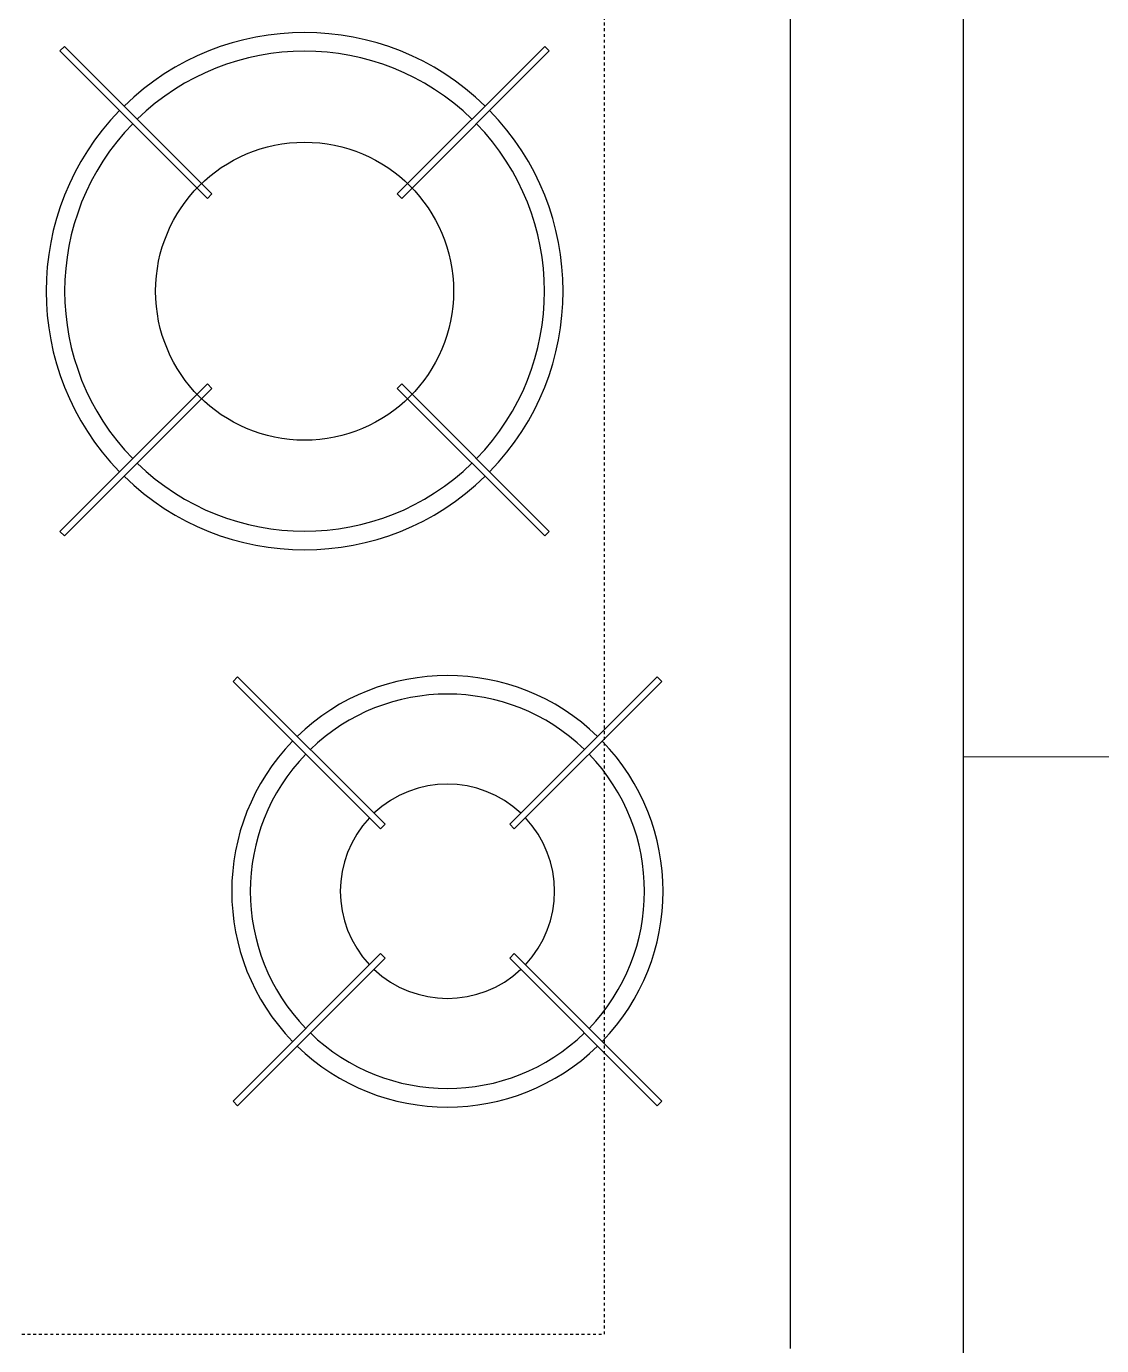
# Model space of a CAD drawing. Header units: millimetres. Extents: x 1127 to 14330, y -137 to 7568.
# Drawn here: x 11087.68 to 11125.32, y 7238.48 to 7284.65 of the extents above; entities that cross this region are included whole.
import ezdxf

# ---------------------------------------------------------------- set-up
doc = ezdxf.new("R2010")
doc.units = ezdxf.units.MM
doc.header["$LTSCALE"] = 0.01
doc.linetypes.add('HIDDEN', pattern=[0.375, 0.25, -0.125])
doc.layers.add('0.05', color=8, linetype='Continuous', lineweight=5)

msp = doc.modelspace()

# ---------------------------------------------------------------- hatches: boundary and pattern name
at = {"layer": '0.05'}
h = msp.add_hatch(dxfattribs=at)
h.set_pattern_fill('_USER,_O', color=256, scale=40, double=1, pattern_type=0)
h.set_pattern_definition([(0, (10590.72, 6939.054), (0, 40), []), (90, (10590.72, 6939.054), (-40, 2e-15), [])])
h.paths.add_polyline_path([(11275.718, 7293.054), (11120.475, 7293.054), (11120.475, 7233.054), (10840.718, 7233.054), (10840.718, 7137.298), (10825.718, 7137.298), (10825.718, 7147.298), (10817.817, 7147.298), (10817.817, 7149.298), (10817.817, 7162.298), (10814.817, 7162.298), (10814.817, 7222.298, 0.429311), (10757.817, 7162.298), (10757.817, 7147.298), (10687.012, 7147.298), (10687.012, 7141.566, -0.414214), (10689.012, 7143.566), (10747.012, 7143.566, -0.414214), (10749.012, 7141.566), (10749.012, 7081.222, -0.361676), (10747.375, 7079.255, -0.091576), (10688.649, 7079.255, -0.361676), (10687.012, 7081.222), (10687.012, 7096.551), (10640.718, 7096.551), (10640.718, 7045.804), (10645.289, 7045.804, -0.414214), (10649.039, 7042.054), (10649.039, 6984.554, -0.414214), (10645.289, 6980.804), (10640.718, 6980.804), (10640.718, 6954.054), (10695.718, 6954.054), (10695.718, 6957.054), (10775.718, 6957.054), (10775.718, 6954.054), (10735.718, 6954.054), (10735.718, 6939.054), (10815.718, 6939.054), (10815.718, 6954.054), (10825.718, 6954.054), (10825.718, 7032.298), (10822.718, 7032.298), (10822.718, 7102.298), (10825.718, 7102.298), (10825.718, 7067.298), (10840.718, 7067.298), (10840.718, 7014.054), (10849.65, 7014.054, -0.260334), (10856.239, 7032.413), (10849.578, 7040.483, -0.174237), (10849.132, 7041.725, -0.642625), (10852.361, 7043.2, -0.299478), (10886.397, 7043.2, -0.642625), (10889.626, 7041.725, -0.174237), (10889.18, 7040.483), (10882.519, 7032.413, -0.260334), (10889.108, 7014.054), (10910.648, 7014.054, -0.260334), (10917.238, 7032.413), (10910.577, 7040.483, -0.174237), (10910.13, 7041.725, -0.642625), (10913.359, 7043.2, -0.299478), (10947.396, 7043.2, -0.642625), (10950.625, 7041.725, -0.174237), (10950.178, 7040.483), (10943.517, 7032.413, -0.260334), (10950.107, 7014.054), (10971.647, 7014.054, -0.260334), (10978.236, 7032.413), (10971.575, 7040.483, -0.174237), (10971.129, 7041.725, -0.642625), (10974.358, 7043.2, -0.299478), (11008.394, 7043.2, -0.642625), (11011.623, 7041.725, -0.174237), (11011.177, 7040.483), (11004.516, 7032.413, -0.260334), (11011.105, 7014.054), (11019.872, 7014.054), (11029.872, 7014.054, -0.414214), (11079.872, 6964.054), (11079.872, 6954.054), (11145.718, 6954.054), (11145.718, 6957.054), (11225.718, 6957.054), (11225.718, 6954.054), (11185.718, 6954.054), (11185.718, 6939.054), (11265.718, 6939.054), (11265.718, 6954.054), (11275.718, 6954.054)])
h.paths.add_polyline_path([(11129.916, 7218.203), (11130.916, 7218.203), (11130.916, 7219.203), (11129.916, 7219.203), (11129.916, 7285.203, -0.414214), (11130.916, 7286.203), (11134.916, 7286.203), (11134.916, 7288.203, -0.414214), (11136.916, 7290.203), (11192.916, 7290.203, -0.414214), (11194.916, 7288.203), (11194.916, 7286.203), (11198.916, 7286.203, -0.414214), (11199.916, 7285.203), (11199.916, 7219.203), (11198.916, 7219.203), (11198.916, 7218.203), (11199.916, 7218.203, -0.365706), (11196.719, 7214.158), (11196.719, 7213.721), (11196.983, 7212.734, -0.109177), (11133.379, 7212.617, -0.439482), (11132.983, 7213.238), (11133.112, 7213.721), (11133.112, 7214.158, -0.365706)], flags=16)
h.paths.add_polyline_path([(11205.494, 7223.363), (11206.38, 7223.363), (11206.38, 7224.249), (11205.494, 7224.249), (11205.494, 7282.706, -0.414214), (11206.38, 7283.592), (11209.922, 7283.592), (11209.922, 7285.363, -0.414214), (11211.694, 7287.135), (11261.294, 7287.135, -0.414214), (11263.065, 7285.363), (11263.065, 7283.592), (11266.608, 7283.592, -0.414214), (11267.494, 7282.706), (11267.494, 7224.249), (11266.608, 7224.249), (11266.608, 7223.363), (11267.494, 7223.363, -0.365706), (11264.663, 7219.781), (11264.663, 7219.394), (11264.896, 7218.519, -0.109177), (11208.561, 7218.416, -0.439482), (11208.211, 7218.966), (11208.325, 7219.394), (11208.325, 7219.781, -0.365706)], flags=16)
h.paths.add_polyline_path([(10814.817, 7222.298), (10817.817, 7222.298), (10817.817, 7162.298), (10825.718, 7162.298), (10825.718, 7293.054), (10806.218, 7293.054), (10806.218, 7248.054), (10766.218, 7248.054), (10766.218, 7293.054), (10746.796, 7293.054), (10746.796, 7284.03), (10746.824, 7283.639), (10747.003, 7283.639), (10747.003, 7281.133), (10746.796, 7245.26), (10746.722, 7243.321), (10746.424, 7241.532), (10745.976, 7239.743), (10745.305, 7238.028), (10744.56, 7236.388), (10743.591, 7234.823), (10742.547, 7233.406), (10741.354, 7232.064), (10740.012, 7230.872), (10738.596, 7229.828), (10737.031, 7228.859), (10735.39, 7228.113), (10733.676, 7227.442), (10731.881, 7226.875), (10730.278, 7226.627), (10728.79, 7226.622), (10727.303, 7226.627), (10725.7, 7226.875), (10723.905, 7227.442), (10722.19, 7228.113), (10720.55, 7228.859), (10718.985, 7229.828), (10717.568, 7230.872), (10716.226, 7232.064), (10715.034, 7233.406), (10713.99, 7234.823), (10713.021, 7236.388), (10712.275, 7238.028), (10711.604, 7239.743), (10711.157, 7241.532), (10710.859, 7243.321), (10710.784, 7245.26), (10710.784, 7293.054), (10683.718, 7293.054), (10683.718, 7162.298), (10685.718, 7162.298), (10757.817, 7162.298, -0.429311)], flags=17)
h.paths.add_polyline_path([(10680.718, 7293.054), (10637.718, 7293.054), (10637.718, 7292.054), (10637.428, 7277.399, -11.752918), (10634.218, 7277.435), (10634.218, 7292.054), (10633.718, 7292.054), (10590.718, 7293.054), (10590.718, 7162.298), (10680.718, 7162.298)])

# ---------------------------------------------------------------- linework, layer by layer
at = {"layer": '0.05', "lineweight": 25}
for p, q in [((11120.475, 7293.054), (11120.475, 7233.054)), ((11114.418, 7287.38), (11114.418, 7238.38)), ((11088.854, 7283.786), (11089.013, 7283.945)), ((11088.854, 7283.786), (11094.015, 7278.624)), ((11089.013, 7283.945), (11094.175, 7278.783)), ((11105.824, 7283.945), (11100.662, 7278.783)), ((11105.983, 7283.786), (11100.821, 7278.624)), ((11105.824, 7283.945), (11105.983, 7283.786)), ((11094.015, 7278.624), (11094.175, 7278.783)), ((11100.662, 7278.783), (11100.821, 7278.624)), ((11088.854, 7266.975), (11094.015, 7272.136)), ((11094.175, 7271.977), (11094.015, 7272.136)), ((11100.821, 7272.136), (11100.662, 7271.977)), ((11105.983, 7266.975), (11100.821, 7272.136)), ((11089.013, 7266.815), (11094.175, 7271.977)), ((11105.824, 7266.815), (11100.662, 7271.977)), ((11089.013, 7266.815), (11088.854, 7266.975)), ((11105.983, 7266.975), (11105.824, 7266.815)), ((11094.914, 7261.725), (11095.073, 7261.884)), ((11094.914, 7261.725), (11100.076, 7256.563)), ((11095.073, 7261.884), (11100.235, 7256.723)), ((11109.763, 7261.884), (11104.602, 7256.723)), ((11109.923, 7261.725), (11104.761, 7256.563)), ((11109.763, 7261.884), (11109.923, 7261.725)), ((11100.076, 7256.563), (11100.235, 7256.723)), ((11104.602, 7256.723), (11104.761, 7256.563)), ((11094.914, 7247.035), (11100.076, 7252.197)), ((11095.073, 7246.876), (11100.235, 7252.038)), ((11100.235, 7252.038), (11100.076, 7252.197)), ((11104.761, 7252.197), (11104.602, 7252.038)), ((11109.763, 7246.876), (11104.602, 7252.038)), ((11109.923, 7247.035), (11104.761, 7252.197)), ((11095.073, 7246.876), (11094.914, 7247.035)), ((11109.923, 7247.035), (11109.763, 7246.876))]:
    msp.add_line(p, q, dxfattribs=at)
at = {"layer": '0.05', "linetype": 'HIDDEN', "lineweight": 25, "ltscale": 0.2}
for p, q in [((11107.918, 7238.88), (11107.918, 7286.88)), ((11034.918, 7238.88), (11107.918, 7238.88))]:
    msp.add_line(p, q, dxfattribs=at)
at = {"layer": '0.05', "lineweight": 25}
msp.add_circle((11097.418, 7275.38), 5.215, dxfattribs=at)
for centre, radius, start, end in [((11097.418, 7275.38), 9.05, 45.7107, 134.2893), ((11097.418, 7275.38), 8.4, 45.7679, 134.2321), ((11097.418, 7275.38), 9.05, 135.7107, 224.2893), ((11097.418, 7275.38), 9.05, 315.7107, 44.2893), ((11097.418, 7275.38), 8.4, 135.7679, 224.2321), ((11097.418, 7275.38), 8.4, 315.7679, 44.2324), ((11097.418, 7275.38), 8.4, 225.7676, 314.2321), ((11097.418, 7275.38), 9.05, 225.7107, 314.2893), ((11102.418, 7254.38), 7.55, 45.8509, 134.1491), ((11102.418, 7254.38), 6.9, 45.9349, 134.0651), ((11102.418, 7254.38), 7.55, 135.8579, 224.1421), ((11102.418, 7254.38), 7.55, 315.8579, 44.1421), ((11102.418, 7254.38), 6.9, 135.9349, 224.0651), ((11102.418, 7254.38), 6.9, 315.9345, 44.0655), ((11102.418, 7254.38), 3.75, 46.719, 133.281), ((11102.418, 7254.38), 3.75, 136.719, 223.281), ((11102.418, 7254.38), 3.75, 316.719, 43.281), ((11102.418, 7254.38), 3.75, 226.719, 313.281), ((11102.418, 7254.38), 6.9, 225.9345, 314.0655), ((11102.418, 7254.38), 7.55, 225.8509, 314.1491)]:
    msp.add_arc(centre, radius, start, end, dxfattribs=at)

doc.saveas('drawing.dxf')
